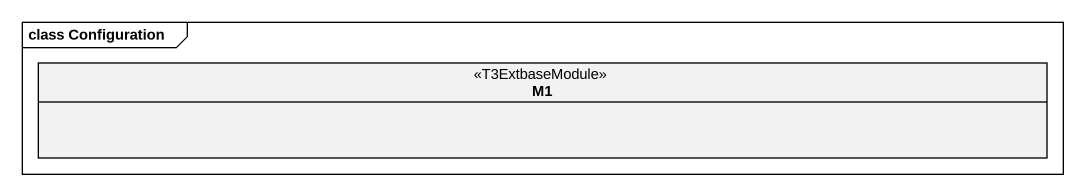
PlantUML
@startuml
mainframe class Configuration
hide circle
hide empty members
interface M1 <<T3ExtbaseModule>>
@enduml
